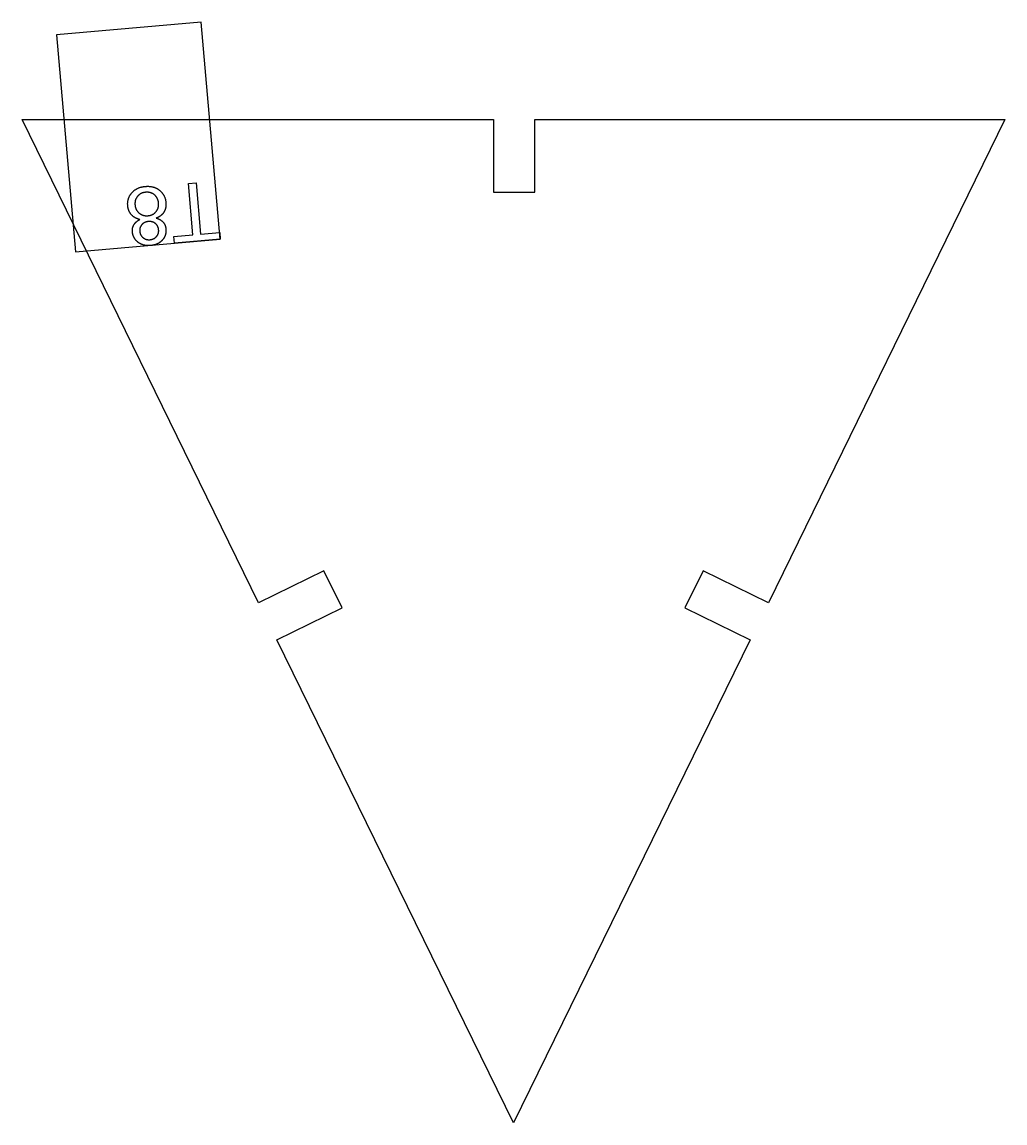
# Model space of a CAD drawing. Header units: millimetres. Extents: x -33.8 to 33.8, y -80.1 to -4.4.
import ezdxf

# ---------------------------------------------------------------- set-up
doc = ezdxf.new("R2010")
doc.units = ezdxf.units.MM
doc.layers.get('0').update_dxf_attribs({"linetype": 'CONTINUOUS'})

msp = doc.modelspace()

# ---------------------------------------------------------------- linework, layer by layer
for p, q in [((-21.479, -4.386, -3.595), (-31.441, -5.258, -3.595)), ((-20.172, -19.329, -3.595), (-21.479, -4.386, -3.595)), ((-31.441, -5.258, -3.595), (-30.134, -20.2, -3.595)), ((-22.36, -15.505, -3.595), (-21.833, -15.459, -3.595)), ((-22.053, -19.02, -3.595), (-22.36, -15.505, -3.595)), ((-21.833, -15.459, -3.595), (-21.526, -18.974, -3.595)), ((-21.526, -18.974, -3.595), (-20.213, -18.859, -3.595)), ((-20.213, -18.859, -3.595), (-20.172, -19.329, -3.595)), ((-30.134, -20.2, -3.595), (-20.172, -19.329, -3.595)), ((-23.371, -19.135, -3.595), (-22.053, -19.02, -3.595)), ((-23.33, -19.605, -3.595), (-23.371, -19.135, -3.595)), ((-20.172, -19.329, -3.595), (-23.33, -19.605, -3.595))]:
    msp.add_line(p, q)
msp.add_lwpolyline([(17.535, -44.339), (13.045, -42.139), (11.791, -44.699), (16.281, -46.898), (0, -80.135), (-16.281, -46.898), (-11.791, -44.699), (-13.045, -42.139), (-17.535, -44.339), (-33.816, -11.103), (-1.375, -11.103), (-1.375, -16.103), (1.475, -16.103), (1.475, -11.103), (33.816, -11.103)], close=True)
for points in [[(-26.255, -16.128, -3.595), (-25.924, -15.748, -3.595), (-25.335, -15.697, -3.595)], [(-25.335, -15.697, -3.595), (-24.745, -15.645, -3.595), (-24.353, -15.963, -3.595)], [(-26.542, -17.019, -3.595), (-26.587, -16.508, -3.595), (-26.255, -16.128, -3.595)], [(-25.864, -16.376, -3.595), (-26.073, -16.621, -3.595), (-26.042, -16.969, -3.595)], [(-25.305, -16.1, -3.595), (-25.655, -16.13, -3.595), (-25.864, -16.376, -3.595)], [(-24.874, -16.17, -3.595), (-25.079, -16.08, -3.595), (-25.305, -16.1, -3.595)], [(-24.553, -16.447, -3.595), (-24.669, -16.26, -3.595), (-24.874, -16.17, -3.595)], [(-24.418, -16.844, -3.595), (-24.436, -16.634, -3.595), (-24.553, -16.447, -3.595)], [(-24.353, -15.963, -3.595), (-23.961, -16.281, -3.595), (-23.915, -16.802, -3.595)], [(-26.295, -17.638, -3.595), (-26.51, -17.388, -3.595), (-26.542, -17.019, -3.595)], [(-26.042, -16.969, -3.595), (-26.011, -17.323, -3.595), (-25.756, -17.533, -3.595)], [(-24.595, -17.434, -3.595), (-24.388, -17.186, -3.595), (-24.418, -16.844, -3.595)], [(-23.915, -16.802, -3.595), (-23.881, -17.191, -3.595), (-24.055, -17.471, -3.595)], [(-25.702, -17.975, -3.595), (-26.08, -17.887, -3.595), (-26.295, -17.638, -3.595)], [(-26.116, -18.33, -3.595), (-25.989, -18.112, -3.595), (-25.702, -17.975, -3.595)], [(-25.756, -17.533, -3.595), (-25.501, -17.744, -3.595), (-25.147, -17.713, -3.595)], [(-25.126, -18.114, -3.595), (-25.409, -18.138, -3.595), (-25.574, -18.332, -3.595)], [(-25.147, -17.713, -3.595), (-24.802, -17.683, -3.595), (-24.595, -17.434, -3.595)], [(-24.637, -18.252, -3.595), (-24.835, -18.088, -3.595), (-25.126, -18.114, -3.595)], [(-24.055, -17.471, -3.595), (-24.229, -17.75, -3.595), (-24.585, -17.877, -3.595)], [(-24.585, -17.877, -3.595), (-24.271, -17.962, -3.595), (-24.106, -18.156, -3.595)], [(-24.106, -18.156, -3.595), (-23.941, -18.35, -3.595), (-23.916, -18.638, -3.595)], [(-26.219, -18.825, -3.595), (-26.244, -18.548, -3.595), (-26.116, -18.33, -3.595)], [(-25.837, -19.536, -3.595), (-26.181, -19.26, -3.595), (-26.219, -18.825, -3.595)], [(-25.574, -18.332, -3.595), (-25.739, -18.526, -3.595), (-25.716, -18.784, -3.595)], [(-25.716, -18.784, -3.595), (-25.693, -19.053, -3.595), (-25.491, -19.22, -3.595)], [(-24.415, -18.698, -3.595), (-24.439, -18.415, -3.595), (-24.637, -18.252, -3.595)], [(-24.562, -19.143, -3.595), (-24.393, -18.948, -3.595), (-24.415, -18.698, -3.595)], [(-23.916, -18.638, -3.595), (-23.878, -19.073, -3.595), (-24.165, -19.396, -3.595)], [(-24.97, -19.765, -3.595), (-25.492, -19.811, -3.595), (-25.837, -19.536, -3.595)], [(-25.491, -19.22, -3.595), (-25.288, -19.388, -3.595), (-25.011, -19.363, -3.595)], [(-25.011, -19.363, -3.595), (-24.731, -19.339, -3.595), (-24.562, -19.143, -3.595)], [(-24.165, -19.396, -3.595), (-24.451, -19.72, -3.595), (-24.97, -19.765, -3.595)]]:
    msp.add_open_spline(points, degree=2)

doc.saveas('drawing.dxf')
